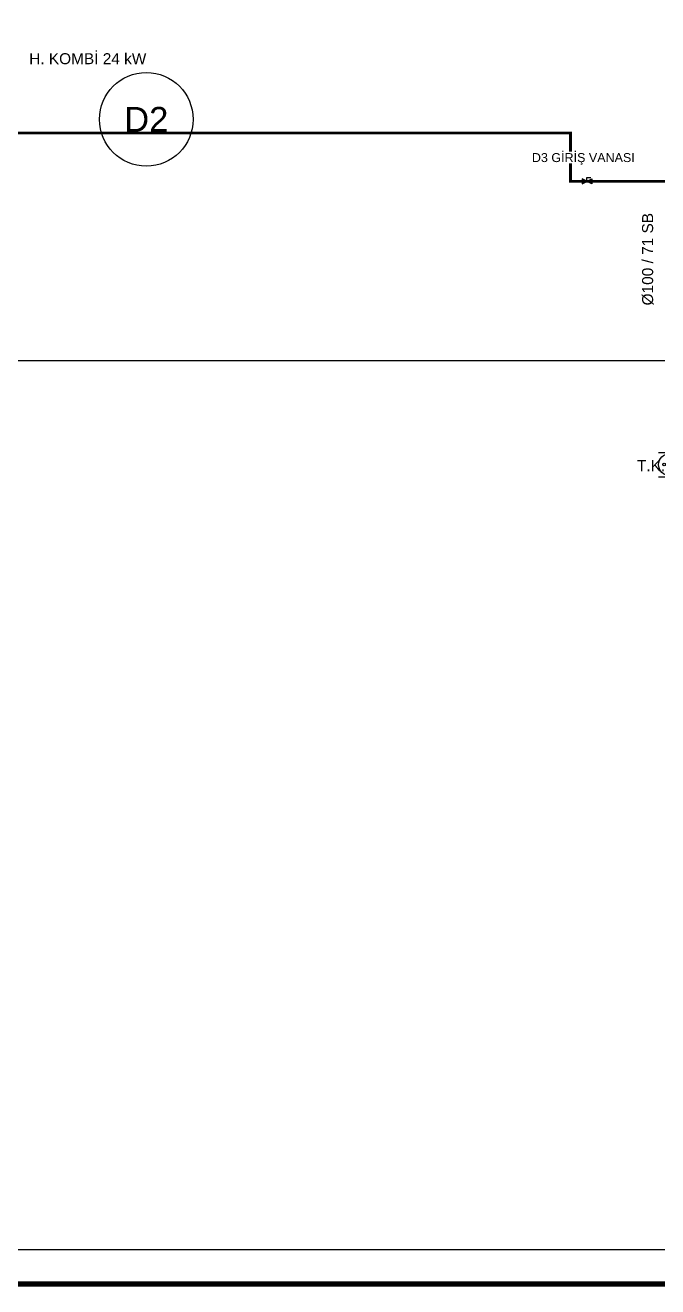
# Model space of a CAD drawing. Header units: centimetres. Extents: x -3962 to 30527, y -2 to 2802.
# Drawn here: x 20882 to 21341, y -2 to 913 of the extents above; entities that cross this region are included whole.
import ezdxf
from ezdxf.enums import TextEntityAlignment as Align

# ---------------------------------------------------------------- set-up
doc = ezdxf.new("R2010")
doc.units = ezdxf.units.CM
for name, color, linetype in [('MTY-VANA', 1, 'CONTINUOUS'), ('ROTAS-CIHAZ', 135, 'CONTINUOUS'), ('ROTAS-PAFTA', 7, 'CONTINUOUS'), ('ROTAS-PISSU-CAP', 211, 'CONTINUOUS'), ('ROTAS-PISSU-KOLONNO', 211, 'CONTINUOUS'), ('ROTAS-SEMA', 8, 'CONTINUOUS'), ('ROTAS-SOGUKSU-BORU', 5, 'CONTINUOUS'), ('ROTAS-TEFRIS', 15, 'CONTINUOUS'), ('ROTAS-VANA', 1, 'CONTINUOUS')]:
    doc.layers.add(name, color=color, linetype=linetype)
doc.styles.add('MTYCAPLT', font='arial.ttf', dxfattribs={"width": 0.65, "height": 1})
doc.styles.add('ROTAS', font='arial.ttf')

# ---------------------------------------------------------------- blocks, each defined once
blk = doc.blocks.new('MTY-KURESEL VANA')
at = {"layer": 'MTY-VANA'}
for p, q in [((0, 0), (0, 8)), ((0, 8), (8, 8))]:
    blk.add_line(p, q, dxfattribs=at)
blk.add_lwpolyline([(-10, 5), (-10, -5), (10, 5), (10, -5), (-10, 5)], dxfattribs=at)
at = {"layer": 'MTY-VANA', "style": 'MTYCAPLT', "width": 0.65}
blk.add_attdef('CAP', text='', height=10, dxfattribs=at).set_placement((-1.1, 0), align=Align.CENTER)
blk = doc.blocks.new('MTY-TEMIZLEME KAPAGI KOLON')
at = {"layer": 'MTY-VANA', "color": 1, "ltscale": 75}
for p, q in [((-10, 11), (10, 11)), ((-10, -11), (10, -11))]:
    blk.add_line(p, q, dxfattribs=at)
for centre, radius in [((0, 0), 10), ((-5, 0), 1.25), ((5, 0), 1.25)]:
    blk.add_circle(centre, radius, dxfattribs=at)
at = {"layer": 'MTY-VANA', "color": 1, "ltscale": 75, "style": 'MTYCAPLT'}
blk.add_attdef('TK', (-29.6, -6), '', height=10, dxfattribs=at)

msp = doc.modelspace()

# ---------------------------------------------------------------- linework, layer by layer
at = {"layer": 'ROTAS-PAFTA'}
for points, const_width in [([(15040, 0), (24010, 0), (24010, 2800), (15040, 2800)], 4), ([(15065, 25), (23985, 25), (23985, 2775), (15065, 2775)], 1)]:
    msp.add_lwpolyline(points, close=True, dxfattribs=dict(at, const_width=const_width))
at = {"layer": 'ROTAS-PISSU-KOLONNO'}
msp.add_circle((20970, 845), 34, dxfattribs=at)
at = {"layer": 'ROTAS-SEMA'}
msp.add_lwpolyline([(15140, 670), (23910, 670)], dxfattribs=at)
at = {"layer": 'ROTAS-SOGUKSU-BORU', "const_width": 2}
for points in [[(15640.05, 835), (21278, 835), (21278, 800), (21310, 800)], [(21310, 800), (23520, 800)]]:
    msp.add_lwpolyline(points, dxfattribs=at)

# ---------------------------------------------------------------- block references
at = {"layer": 'ROTAS-TEFRIS'}
ref = msp.add_blockref('MTY-TEMIZLEME KAPAGI KOLON', (21350, 594.5), dxfattribs=dict(at, xscale=0.8, yscale=0.8))
ref.add_attrib('TK', 'T.K.', (21326.32, 589.73), dxfattribs={"layer": 'ROTAS-VANA', "color": 1, "ltscale": 75, "height": 8, "style": 'MTYCAPLT'})
at = {"layer": 'ROTAS-VANA', "xscale": 0.36, "yscale": 0.36}
msp.add_blockref('MTY-KURESEL VANA', (21290, 800), dxfattribs=at)

# ---------------------------------------------------------------- texts
at = {"layer": 'ROTAS-CIHAZ', "style": 'ROTAS'}
msp.add_text('H. KOMBİ 24 kW', height=8, dxfattribs=at).set_placement((20885, 885))
at = {"layer": 'ROTAS-PISSU-CAP', "style": 'ROTAS'}
msp.add_text('Ø100 / 71 SB', height=8, rotation=90, dxfattribs=at).set_placement((21338, 710))
at = {"layer": 'ROTAS-PISSU-KOLONNO', "style": 'ROTAS'}
msp.add_text('D2', height=18, dxfattribs=at).set_placement((20970, 845), align=Align.MIDDLE_CENTER)

# ---------------------------------------------------------------- next in the draw order: wipeouts: each hides what was drawn before it
msp.add_wipeout([(21311.45, 813), (21249, 813), (21249, 821.5), (21311.45, 821.5)])

# ---------------------------------------------------------------- next in the draw order: texts
at = {"layer": 'ROTAS-VANA', "style": 'ROTAS'}
msp.add_text('D3 GİRİŞ VANASI', height=6.5, dxfattribs=at).set_placement((21250, 814))

doc.saveas('drawing.dxf')
